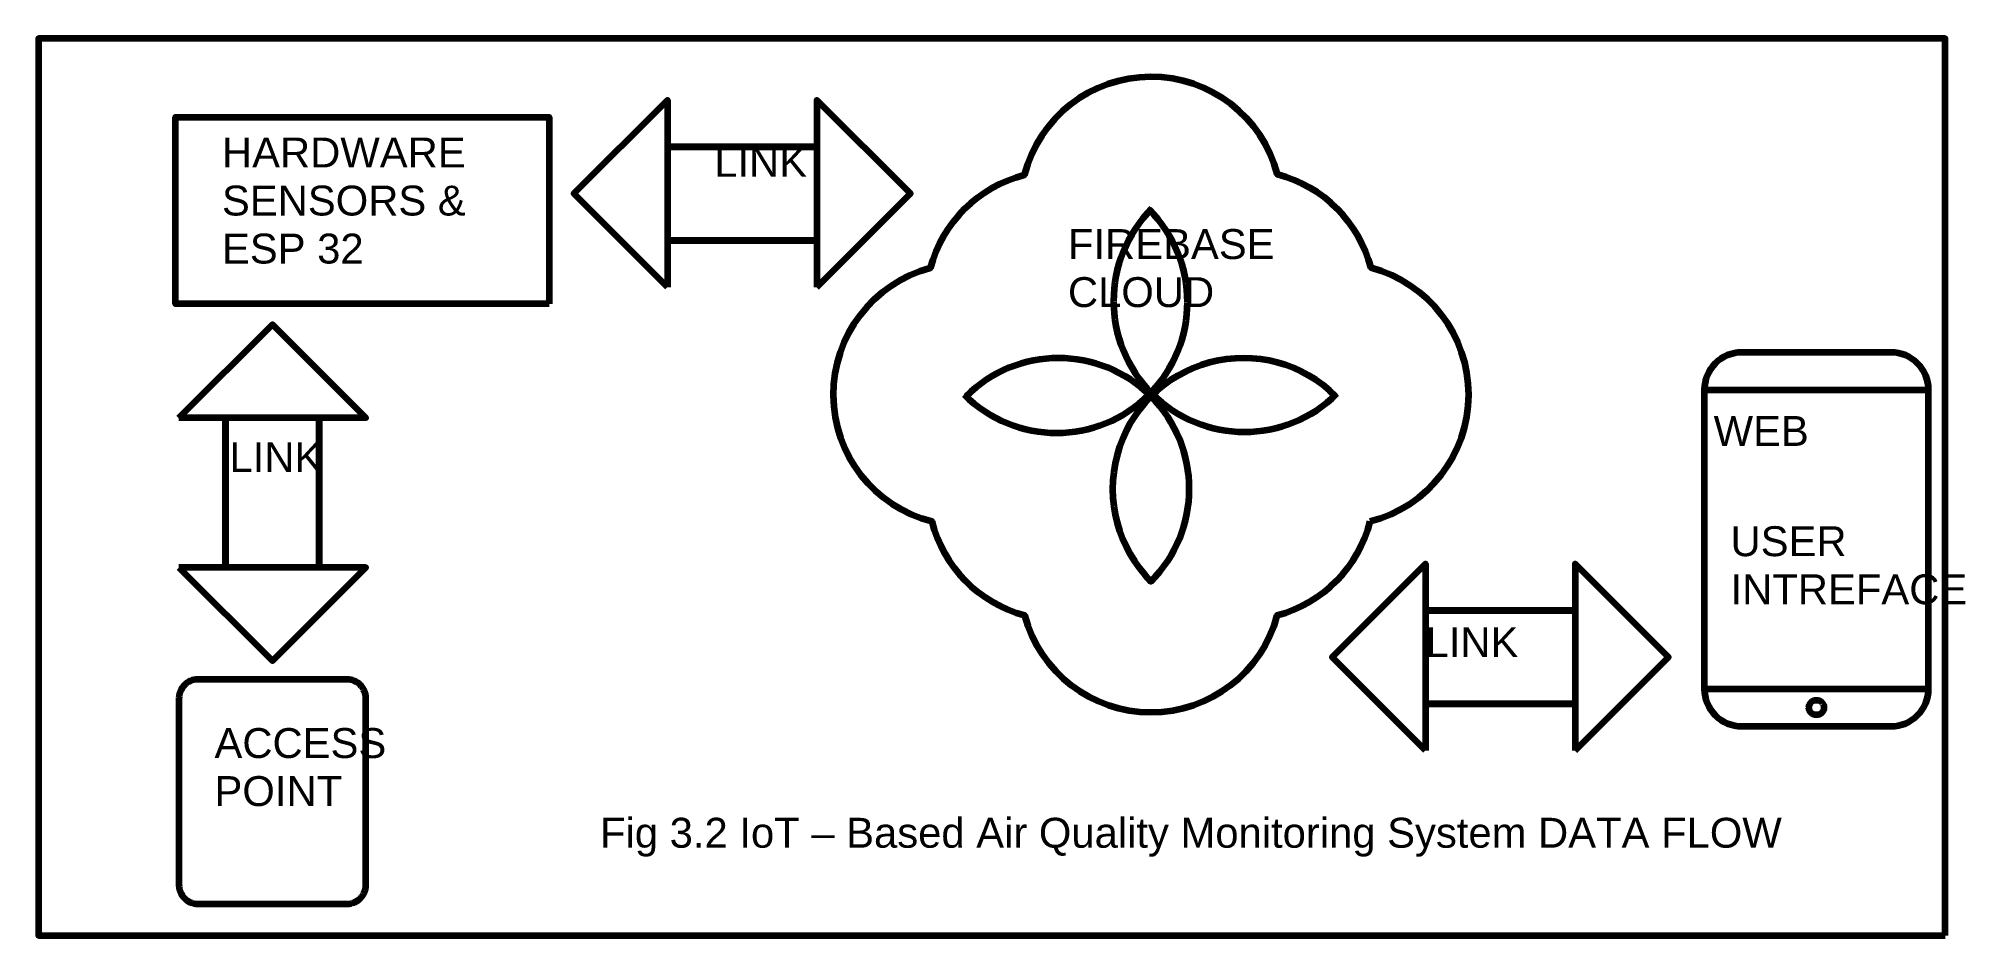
# Model space of a CAD drawing. Header units: inches. Extents: x 11.6 to 63.2, y -0.9 to 23.1.
import ezdxf

# ---------------------------------------------------------------- set-up
doc = ezdxf.new("R2010")
doc.units = ezdxf.units.IN
doc.header["$MEASUREMENT"] = 0
doc.layers.get('0').update_dxf_attribs({"color": 3, "lineweight": 90})
doc.layers.add('Layer1', color=6, linetype='Continuous', lineweight=200)
doc.layers.add('Layer3', color=1, linetype='Continuous', lineweight=50)
doc.styles.get("Standard").update_dxf_attribs({"font": 'arial.ttf'})

msp = doc.modelspace()

# ---------------------------------------------------------------- linework, layer by layer
for p, q in [((57.39, 14.748), (57.39, 14.748)), ((56.196, 13.748), (62.196, 13.748)), ((56.196, 5.748), (62.196, 5.748))]:
    msp.add_line(p, q)
for points in [[(47.261, 10.232, 0.774355), (47.281, 17.009, 0.271098), (44.781, 19.509, 0.774355), (38.003, 19.489, 0.271104), (35.489, 17.004, 0.77201), (35.529, 10.232, 0.271104), (38.014, 7.717, 0.767327), (44.775, 7.717, 0.271104)], [(61.196, 4.748, 0.414214), (62.196, 5.748), (62.196, 13.748, 0.414214), (61.196, 14.748), (57.196, 14.748, 0.414214), (56.196, 13.748), (56.196, 5.748, 0.414214), (57.196, 4.748)], [(15.394, 5.497), (15.394, 0.497, 0.414214), (15.894, -0.003), (19.894, -0.003, 0.414214), (20.394, 0.497), (20.394, 5.497, 0.414214), (19.894, 5.997), (15.894, 5.997, 0.414214)]]:
    msp.add_lwpolyline(points, format="xyb", close=True)
for points in [[(28.459, 16.498), (25.959, 18.998), (28.459, 21.498), (28.459, 20.248), (32.459, 20.248), (32.459, 17.748), (28.459, 17.748)], [(32.459, 16.498), (34.959, 18.998), (32.459, 21.498), (32.459, 20.248), (28.459, 20.248), (28.459, 17.748), (32.459, 17.748)], [(25.3, 16.048), (15.3, 16.048), (15.3, 21.048), (25.3, 21.048)], [(15.394, 12.998), (17.894, 15.498), (20.394, 12.998), (19.144, 12.998), (19.144, 8.998), (16.644, 8.998), (16.644, 12.998)], [(15.394, 8.998), (17.894, 6.498), (20.394, 8.998), (19.144, 8.998), (19.144, 12.998), (16.644, 12.998), (16.644, 8.998)], [(48.739, 4.097), (46.239, 6.597), (48.739, 9.097), (48.739, 7.847), (52.739, 7.847), (52.739, 5.347), (48.739, 5.347)], [(52.739, 4.097), (55.239, 6.597), (52.739, 9.097), (52.739, 7.847), (48.739, 7.847), (48.739, 5.347), (52.739, 5.347)]]:
    msp.add_lwpolyline(points, close=True)
msp.add_lwpolyline([(46.344, 13.573, 1), (41.395, 8.623, 1), (36.445, 13.573)], format="xyb")
msp.add_circle((59.196, 5.248), 0.2)
for centre, start, end in [((38.87, 16.098), 225, 45), ((43.895, 16.123), 135, 315)]:
    msp.add_arc(centre, 3.5, start, end)
at = {"layer": 'Layer1'}
msp.add_lwpolyline([(62.639, -0.852), (62.639, 23.148), (11.639, 23.148), (11.639, -0.852)], close=True, dxfattribs=at)

# ---------------------------------------------------------------- texts
msp.add_text('Fig 3.2 IoT – Based Air Quality Monitoring System DATA FLOW', height=0.8).set_placement((26.658, 1.497))
at = {"layer": 'Layer3'}
for s, p in [('HARDWARE ', (16.545, 19.698)), ('LINK', (29.712, 19.448)), ('SENSORS &', (16.545, 18.413)), ('FIREBASE', (39.174, 17.248)), ('ESP 32', (16.545, 17.128)), ('CLOUD', (39.174, 15.963)), ('WEB', (56.446, 12.248)), ('LINK', (16.745, 11.548)), ('USER', (56.897, 9.298)), ('INTREFACE', (56.897, 8.012)), ('LINK', (48.739, 6.597)), ('ACCESS', (16.345, 3.897)), ('POINT', (16.345, 2.612))]:
    msp.add_text(s, height=0.8, dxfattribs=at).set_placement(p)

doc.saveas('drawing.dxf')
